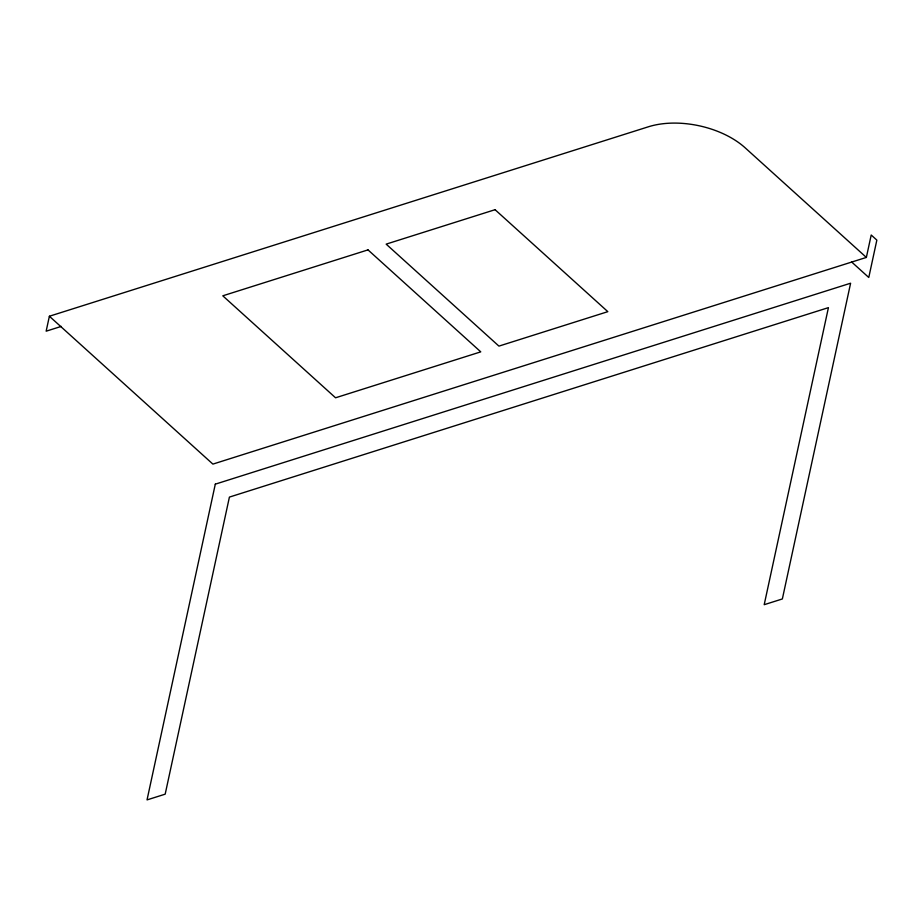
<?xml version="1.0" encoding="UTF-8"?>
<svg xmlns="http://www.w3.org/2000/svg" width="923" height="923" viewBox="0 0 923 923"><rect width="100%" height="100%" fill="white"/><g stroke="black" fill="none" stroke-linecap="round" stroke-linejoin="round"><path stroke-width="1.38" d="M851.71 262.051L868.774 277.477L876.85 240.107L871.208 235.007L866.362 257.425L745.138 147.807A69.998 40.151 12.2 0 0 648.396 126.786L49.38 316.243L46.15 331.184L61.264 326.407M866.362 257.425L212.89 464.107L49.38 316.243M215.301 484.16L147.034 799.895L165.182 794.161L229.412 497.093L828.427 307.636L764.198 604.692L782.358 598.958L850.614 283.211L215.301 484.16M368 249.879L222.789 295.81L335.557 397.79L480.768 351.859L368 249.879M495.074 209.694L386.16 244.133L498.928 346.113L607.83 311.662L495.074 209.694"/></g></svg>
